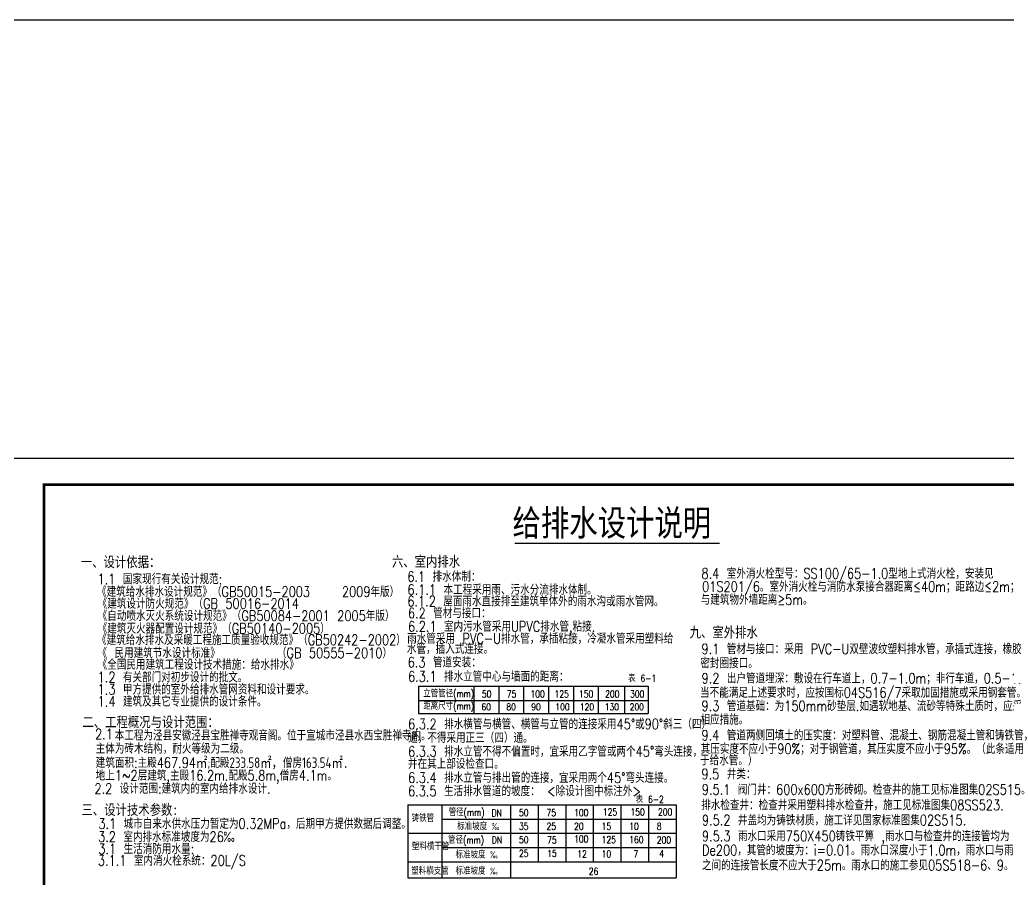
# Model space of a CAD drawing. Extents: x 8254 to 366479, y -216343 to -120021.
# Drawn here: x 38792 to 76789, y -153067 to -120021 of the extents above; entities that cross this region are included whole.
import ezdxf

# ---------------------------------------------------------------- set-up
doc = ezdxf.new("R2010")
doc.units = 0
doc.header["$LTSCALE"] = 500
doc.header["$MEASUREMENT"] = 0
doc.layers.get('0').update_dxf_attribs({"linetype": 'CONTINUOUS'})
for name, color, linetype in [('PUB_TITLE', 4, 'CONTINUOUS'), ('TWT_SYMB', 3, 'CONTINUOUS'), ('TWT_TEXT', 7, 'CONTINUOUS'), ('说明图层', 144, 'CONTINUOUS')]:
    doc.layers.add(name, color=color, linetype=linetype)
doc.styles.add('-宋体', font='SimSun.ttf', dxfattribs={"width": 0.8})
doc.styles.add('-黑体', font='SIMHEI.TTF', dxfattribs={"width": 0.8})
doc.styles.add('_HZTXT', font='txt.shx', dxfattribs={"width": 0.8, "bigfont": 'hztxt.shx'})

msp = doc.modelspace()

# ---------------------------------------------------------------- linework, layer by layer
at = {"color": 1}
msp.add_lwpolyline([(8253.919, -120020.811), (366478.78, -120020.811), (366478.78, -216343.485), (8253.919, -216343.485)], close=True, dxfattribs=at)
at = {"layer": 'PUB_TITLE'}
msp.add_lwpolyline([(37221.08, -178891.405), (96621.08, -178891.405), (96621.08, -136891.405), (37221.08, -136891.405)], close=True, dxfattribs=at)
msp.add_lwpolyline([(37221.08, -178891.405), (96621.08, -178891.405), (96621.08, -136891.405), (37221.08, -136891.405)], close=True, dxfattribs=at)
at = {"layer": 'PUB_TITLE', "const_width": 100}
msp.add_lwpolyline([(39721.08, -177891.405), (95621.08, -177891.405), (95621.08, -137891.405), (39721.08, -137891.405)], close=True, dxfattribs=at)
msp.add_lwpolyline([(39721.08, -177891.405), (95621.08, -177891.405), (95621.08, -137891.405), (39721.08, -137891.405)], close=True, dxfattribs=at)
at = {"layer": 'TWT_SYMB'}
msp.add_line((57817.459, -140139.416), (65693.473, -140139.416), dxfattribs=at)
at = {"layer": '说明图层', "color": 7}
for p, q in [((54121.371, -145645.126), (62945.985, -145645.126)), ((54121.371, -145645.126), (54121.371, -146693.542)), ((56245.864, -145645.126), (56245.864, -146693.542)), ((57203.024, -145645.126), (57203.024, -146693.542)), ((58160.184, -145645.126), (58160.184, -146693.542)), ((59117.345, -145645.126), (59117.345, -146693.542)), ((60074.505, -145645.126), (60074.505, -146693.542)), ((61031.665, -145645.126), (61031.665, -146693.542)), ((62043.263, -145645.126), (62043.263, -146693.542)), ((62945.985, -145645.126), (62945.985, -146693.542)), ((54121.371, -146189.302), (62945.985, -146189.302)), ((54121.371, -146693.542), (62945.985, -146693.542)), ((53714.647, -150208.185), (53714.647, -153018.122)), ((53714.647, -150208.185), (64018.169, -150208.185)), ((55014.093, -150208.185), (55014.093, -151301.537)), ((57661.1, -150208.185), (57661.1, -153018.122)), ((58720.612, -150208.185), (58720.612, -152394.89)), ((59780.123, -150208.185), (59780.123, -151716.344)), ((60839.635, -150208.185), (60839.635, -151716.344)), ((61899.146, -150208.185), (61899.146, -151716.344)), ((62958.657, -150208.185), (62958.657, -151716.344)), ((64018.169, -150208.185), (64018.169, -153018.122)), ((55014.093, -150754.861), (64018.169, -150754.861)), ((53714.647, -151301.537), (64018.169, -151301.537)), ((55014.093, -151306.879), (55014.093, -153018.122)), ((55014.093, -151848.213), (64018.169, -151848.213)), ((59780.123, -151716.344), (59780.123, -152394.89)), ((60839.635, -151716.344), (60839.635, -152394.89)), ((61899.146, -151716.344), (61899.146, -152394.89)), ((62958.657, -151716.344), (62958.657, -152394.89)), ((53714.647, -152394.89), (64018.169, -152394.89)), ((53714.647, -153018.122), (64018.169, -153018.122))]:
    msp.add_line(p, q, dxfattribs=at)

# ---------------------------------------------------------------- texts
at = {"layer": 'TWT_TEXT', "style": '-黑体', "width": 0.8}
msp.add_text('给排水设计说明', height=1000, dxfattribs=at).set_placement((57732.393, -139862.708))
at = {"layer": '说明图层', "color": 7, "width": 0.8}
for s, height, style, p in [('六、室内排水', 400.1217, '-宋体', (53098.37, -141049.288)), ('一、设计依据：', 400.1217, '-宋体', (41139.897, -141063.499)), ('1.1 国家现行有关设计规范:', 400.12173, '_HZTXT', (41786.683, -141721.784)), ('6.1 排水体制：', 400.1217, '_HZTXT', (53688.688, -141629.185)), ('8.4 室外消火栓型号：SS100/65-1.0型地上式消火栓，安装见', 400.12173, '_HZTXT', (64998.574, -141511.738)), ('6.1.1 本工程采用雨、污水分流排水体制。', 400.12173, '_HZTXT', (53698.196, -142131.453)), ('01S201/6。室外消火栓与消防水泵接合器距离≤40m；距路边≤2m；', 400.12173, '_HZTXT', (65019.945, -142016.085)), ('《建筑给水排水设计规范》（GB50015-2003   2009年版）', 400.12173, '_HZTXT', (41762.339, -142210.418)), ('与建筑物外墙距离≥5m。', 400.12173, '_HZTXT', (64968.305, -142516.591)), ('《建筑设计防火规范》（GB 50016-2014', 400.12173, '_HZTXT', (41786.683, -142667.61)), ('6.1.2 屋面雨水直接排至建筑单体外的雨水沟或雨水管网。', 400.12173, '_HZTXT', (53690.135, -142575.757)), ('《自动喷水灭火系统设计规范》（GB50084-2001 2005年版）', 400.12173, '_HZTXT', (41786.683, -143136.148)), ('6.2 管材与接口：', 400.1217, '_HZTXT', (53712.363, -143029.418)), ('《建筑灭火器配置设计规范》（GB50140-2005）', 400.12173, '_HZTXT', (41786.683, -143622.661)), ('6.2.1 室内污水管采用UPVC排水管,粘接.', 400.12173, '_HZTXT', (53715.812, -143547.145)), ('《建筑给水排水及采暖工程施工质量验收规范》（GB50242-2002）', 400.12173, '_HZTXT', (41762.339, -144062.67)), ('雨水管采用 PVC-U排水管，承插粘接，冷凝水管采用塑料给', 400.12173, '_HZTXT', (53684.576, -144009.765)), ('九、室外排水', 400.1217, '-宋体', (64542.749, -143768.584)), ('水管，插入式连接。', 400.1217, '_HZTXT', (53672.646, -144403.253)), ('9.1 管材与接口：采用 PVC-U双壁波纹塑料排水管，承插式连接，橡胶', 400.12173, '_HZTXT', (64998.417, -144410.965)), ('《 民用建筑节水设计标准》       （GB 50555-2010）', 400.12173, '_HZTXT', (41778.495, -144564.258)), ('《全国民用建筑工程设计技术措施：给水排水》', 400.12173, '_HZTXT', (41786.683, -145010.729)), ('6.3 管道安装：', 400.1217, '_HZTXT', (53704.004, -144924.569)), ('密封圈接口。', 400.1217, '_HZTXT', (64953.118, -144955.623)), ('1.2 有关部门对初步设计的批文。', 400.12173, '_HZTXT', (41786.683, -145497.878)), ('6.3.1 排水立管中心与墙面的距离：', 400.12173, '_HZTXT', (53715.899, -145471.06)), ('9.2 出户管道埋深：敷设在行车道上，0.7-1.0m；非行车道，0.5-1.0m。', 400.12173, '_HZTXT', (65001.675, -145539.033)), ('1.3 甲方提供的室外给排水管网资料和设计要求。', 400.12173, '_HZTXT', (41786.683, -145965.364)), ('表 6-1', 266.7478, '_HZTXT', (62174.722, -145478.262)), ('立管管径(mm)', 266.7478, '_HZTXT', (54299.624, -146066.791)), ('50', 266.7478, '_HZTXT', (56556.786, -146076.106)), ('75', 266.7478, '_HZTXT', (57513.946, -146076.106)), ('100', 266.7478, '_HZTXT', (58423.803, -146076.106)), ('125', 266.7478, '_HZTXT', (59349.427, -146076.106)), ('150', 266.7478, '_HZTXT', (60290.82, -146076.106)), ('200', 266.7478, '_HZTXT', (61295.283, -146076.106)), ('300', 266.7478, '_HZTXT', (62252.443, -146076.106)), ('当不能满足上述要求时，应按国标04S516/7采取加固措施或采用钢套管。', 400.12173, '_HZTXT', (64942.486, -146089.521)), ('1.4 建筑及其它专业提供的设计条件。', 400.12173, '_HZTXT', (41786.683, -146428.934)), ('距离尺寸(mm)', 266.7478, '_HZTXT', (54299.624, -146542.575)), ('9.3 管道基础：为150mm砂垫层.如遇软地基、流砂等特殊土质时，应采取', 400.12173, '_HZTXT', (65000.463, -146602.629)), ('60', 266.7478, '_HZTXT', (56540.053, -146572.272)), ('80', 266.7478, '_HZTXT', (57497.213, -146572.272)), ('90', 266.7478, '_HZTXT', (58454.374, -146572.272)), ('100', 266.7478, '_HZTXT', (59379.998, -146572.272)), ('120', 266.7478, '_HZTXT', (60321.39, -146572.272)), ('130', 266.7478, '_HZTXT', (61278.55, -146572.272)), ('200', 266.7478, '_HZTXT', (62235.711, -146572.272)), ('二、工程概况与设计范围：', 400.12173, '-宋体', (41201.561, -147220.17)), ('6.3.2 排水横管与横管、横管与立管的连接采用45%%D或90%%D斜三（四）', 400.12173, '_HZTXT', (53722.155, -147299.64)), ('相应措施。', 400.1217, '_HZTXT', (64958.261, -147124.623)), ('通，不得采用正三（四）通。', 400.12173, '_HZTXT', (53722.155, -147825.898)), ('9.4 管道两侧回填土的压实度：对塑料管、混凝土、钢筋混凝土管和铸铁管，', 400.12173, '_HZTXT', (64997.608, -147729.68)), ('其压实度不应小于90%%%；对于钢管道，其压实度不应小于95%%%。（此条适用', 400.12173, '_HZTXT', (64967.108, -148251.405)), ('6.3.3 排水立管不得不偏置时，宜采用乙字管或两个45%%D弯头连接，', 400.12173, '_HZTXT', (53722.155, -148353.116)), ('并在其上部设检查口。', 400.1217, '_HZTXT', (53714.609, -148823.494)), ('于给水管。）', 400.1217, '_HZTXT', (64943.158, -148690.273)), ('6.3.4 排水立管与排出管的连接，宜采用两个45%%D弯头连接。', 400.12173, '_HZTXT', (53720.329, -149362.239)), ('9.5 井类：', 400.1217, '_HZTXT', (64997.925, -149220.623)), ('2.2 设计范围:建筑内的室内给排水设计.', 400.12173, '_HZTXT', (41662.327, -149781.251)), ('6.3.5 生活排水管道的坡度： <除设计图中标注外>', 400.12173, '_HZTXT', (53716.117, -149874.183)), ('9.5.1 阀门井：600x600方形砖砌。检查井的施工见标准图集02S515。', 400.12173, '_HZTXT', (65011.356, -149818.93)), ('表 6-2', 266.7478, '_HZTXT', (62466.602, -150128.765)), ('排水检查井：检查井采用塑料排水检查井，施工见标准图集08SS523.', 400.12173, '_HZTXT', (64985.111, -150411.127)), ('三、设计技术参数:', 400.1217, '-宋体', (41164.252, -150592.865)), ('管径(mm)', 266.7478, '_HZTXT', (55278.465, -150629.851)), ('DN', 266.7478, '_HZTXT', (56933.701, -150652.678)), ('50', 266.7478, '_HZTXT', (57982.106, -150639.166)), ('75', 266.7478, '_HZTXT', (59041.617, -150639.166)), ('100', 266.7478, '_HZTXT', (60101.129, -150639.166)), ('125', 266.7478, '_HZTXT', (61207.443, -150618.927)), ('150', 266.7478, '_HZTXT', (62266.954, -150618.927)), ('200', 266.7478, '_HZTXT', (63326.465, -150618.927)), ('3.1 城市自来水供水压力暂定为0.32MPa，后期甲方提供数据后调整。', 400.12173, '_HZTXT', (41814.15, -151130.492)), ('铸铁管', 266.7478, '_HZTXT', (53853.405, -150859.024)), ('9.5.2 井盖均为铸铁材质，施工详见国家标准图集02S515.', 400.12173, '_HZTXT', (65014.733, -150996.12)), ('3.2 室内排水标准坡度为26‰', 400.12173, '_HZTXT', (41802.87, -151633.029)), ('标准坡度 ‰', 266.7478, '_HZTXT', (55608.019, -151171.668)), ('35', 266.7478, '_HZTXT', (57982.106, -151162.62)), ('25', 266.7478, '_HZTXT', (59041.617, -151162.62)), ('20', 266.7478, '_HZTXT', (60101.129, -151162.62)), ('15', 266.7478, '_HZTXT', (61160.64, -151162.62)), ('10', 266.7478, '_HZTXT', (62220.152, -151162.62)), ('8', 266.748, '_HZTXT', (63279.663, -151162.62)), ('9.5.3 雨水口采用750X450铸铁平箅 ,雨水口与检查井的连接管均为', 400.12173, '_HZTXT', (65014.733, -151606.387)), ('管径(mm)', 266.7478, '_HZTXT', (55257.238, -151694.885)), ('DN', 266.7478, '_HZTXT', (56934.668, -151686.713)), ('50', 266.7478, '_HZTXT', (57982.106, -151684.025)), ('75', 266.7478, '_HZTXT', (59065.166, -151686.376)), ('100', 266.7478, '_HZTXT', (60101.129, -151648.119)), ('125', 266.7478, '_HZTXT', (61160.64, -151680.666)), ('160', 266.7478, '_HZTXT', (62220.152, -151680.666)), ('200', 266.7478, '_HZTXT', (63279.663, -151688.65)), ('3.1 生活消防用水量:', 400.12173, '_HZTXT', (41810.521, -152099.81)), ('塑料横干管', 266.7478, '_HZTXT', (53863.18, -151939.833)), ('标准坡度 ‰', 266.7478, '_HZTXT', (55544.039, -152261.013)), ('25', 266.7478, '_HZTXT', (57982.106, -152207.479)), ('15', 266.7478, '_HZTXT', (59065.166, -152209.831)), ('12', 266.7478, '_HZTXT', (60224.055, -152228.528)), ('10', 266.7478, '_HZTXT', (61160.64, -152228.528)), ('7', 266.748, '_HZTXT', (62383.64, -152228.528)), ('4', 266.748, '_HZTXT', (63373.859, -152218.319)), ('De200，其管的坡度为：i=0.01。雨水口深度小于1.0m，雨水口与雨水口', 400.12173, '_HZTXT', (65014.733, -152149.692)), ('3.1.1 室内消火栓系统：20L/S', 400.12173, '_HZTXT', (41795.956, -152547.443)), ('之间的连接管长度不应大于25m。雨水口的施工参见05S518-6、9。', 400.12173, '_HZTXT', (65014.733, -152726.716)), ('塑料横支管', 266.7478, '_HZTXT', (53841.672, -152886.654)), ('标准坡度 ‰', 266.7478, '_HZTXT', (55544.039, -152886.111)), ('26', 266.7478, '_HZTXT', (60666.095, -152891.049))]:
    msp.add_text(s, height=height, rotation=360, dxfattribs=dict(at, style=style)).set_placement(p)
at = {"layer": '说明图层', "color": 1, "style": '_HZTXT', "width": 0.8}
msp.add_text('2.1 ', height=400.1217, rotation=360, dxfattribs=at).set_placement((41685.808, -147687.149))
at = {"layer": '说明图层', "color": 2, "style": '_HZTXT', "width": 0.8}
msp.add_text('本工程为泾县安徽泾县宝胜禅寺观音阁。位于宣城市泾县水西宝胜禅寺内。', height=400.12173, rotation=360, dxfattribs=at).set_placement((42440.473, -147733.378))
at = {"layer": '说明图层', "color": 1, "lineweight": -3, "width": 13658.86729, "attachment_point": 1, "rotation": 360, "style": '_HZTXT'}
for s, insert, char_height in [('{\\C2;主体为砖木结构，耐火等级为二级。}', (41710.945, -147838.256), 400.12173), ('{\\C2;建筑面积:主殿467.94\\fSimHei|b0|i0|c129|p2;㎡\\Ftssdeng,hztxt|c134;;配殿233.58\\fSimHei|b0|i0|c129|p2;㎡\\fSimHei|b0|i0|c134|p2;，\\Ftssdeng,hztxt|c134;僧房163.54\\fSimHei|b0|i0|c129|p2;㎡\\fSimHei|b0|i0|c134|p2;.}', (41710.945, -148384.859), 400.121732), ('{\\C2;地上1~2层建筑,主殿16.2m.配殿5.8m,僧房4.1m。}', (41710.945, -148874.588), 400.12173)]:
    msp.add_mtext(s, dxfattribs=dict(at, insert=insert, char_height=char_height))

doc.saveas('drawing.dxf')
